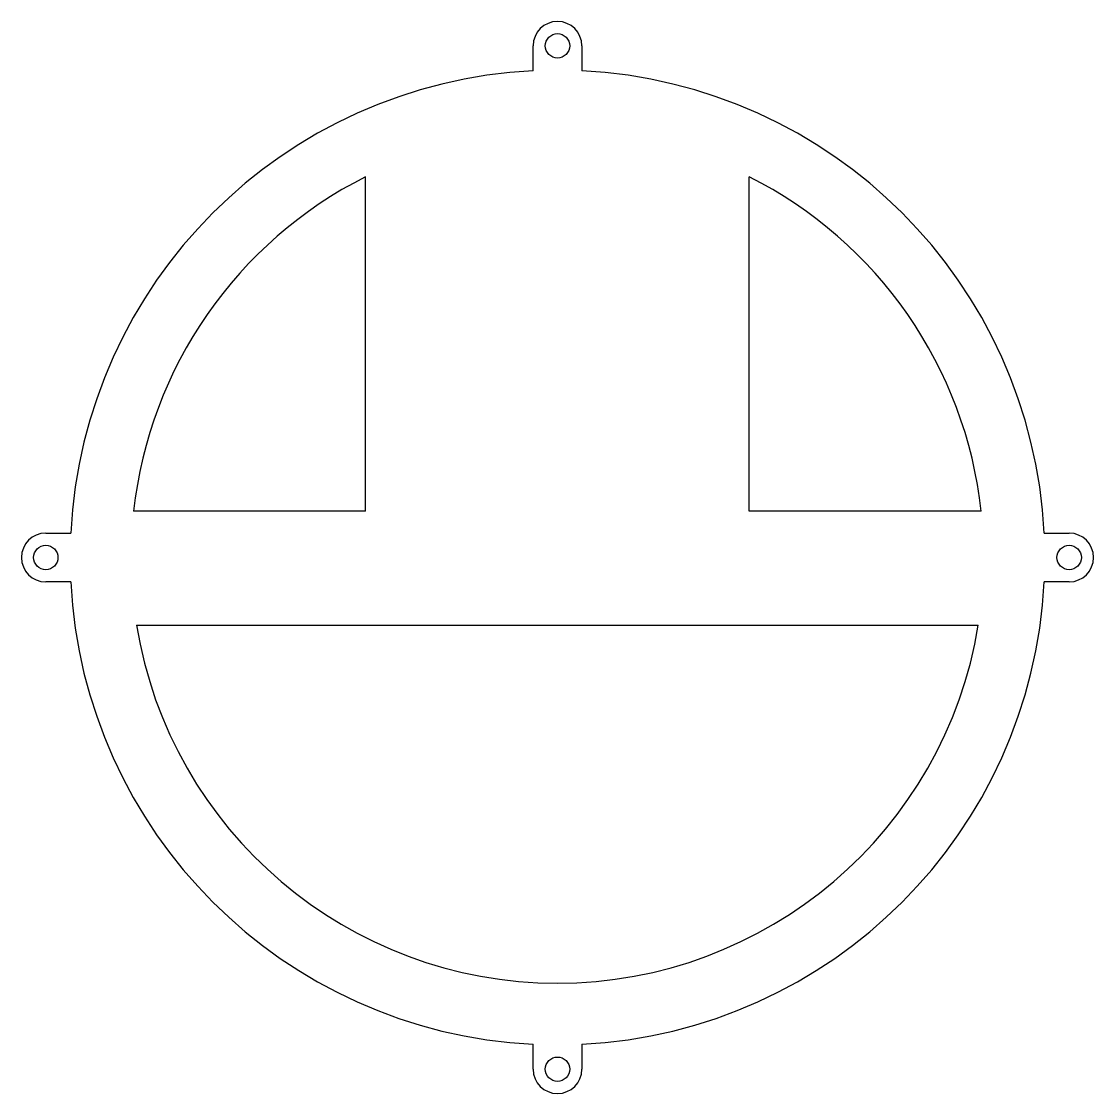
# Model space of a CAD drawing. Extents: x -66 to 66, y -66 to 66.
import ezdxf

# ---------------------------------------------------------------- set-up
doc = ezdxf.new("R2010")
doc.units = 0
doc.layers.add('MODELSKETCH_VISIBLE', color=7, linetype='CONTINUOUS')

msp = doc.modelspace()

# ---------------------------------------------------------------- linework, layer by layer
at = {"layer": 'MODELSKETCH_VISIBLE'}
for p, q in [((-2.99, 59.93), (-2.99, 63)), ((3.01, 63), (3.01, 59.93)), ((-23.61, 5.69), (-23.61, 46.86)), ((23.61, 5.69), (23.61, 46.87)), ((-23.61, 5.69), (-52.18, 5.69)), ((52.18, 5.69), (23.61, 5.69)), ((-62.99, 3), (-59.91, 3)), ((59.94, 3), (63.01, 3)), ((-59.91, -3), (-62.99, -3)), ((63.01, -3), (59.94, -3)), ((-51.82, -8.31), (51.82, -8.31)), ((-2.99, -63), (-2.99, -59.92)), ((3.01, -59.92), (3.01, -63))]:
    msp.add_line(p, q, dxfattribs=at)
for centre in [(0.01, 63), (-62.99, 0), (63.01, 0), (0.01, -63)]:
    msp.add_circle(centre, 1.5, dxfattribs=at)
for centre, radius, start, end in [((0.01, 63), 3, 0, 180), ((0.01, 0), 60, 92.866, 177.134), ((0.01, 0), 60, 2.866, 87.134), ((0.01, -0.01), 52.5, 116.7368, 173.7628), ((-0.01, -0.01), 52.5, 6.2372, 63.2632), ((-62.99, 0), 3, 90, 270), ((63.01, 0), 3, 270, 90), ((0.01, 0), 60, 182.866, 267.134), ((0.01, 0), 60, 272.866, 357.134), ((0, 0.1), 52.5, 189.2282, 350.7718), ((0.01, -63), 3, 180, 0)]:
    msp.add_arc(centre, radius, start, end, dxfattribs=at)

doc.saveas('drawing.dxf')
